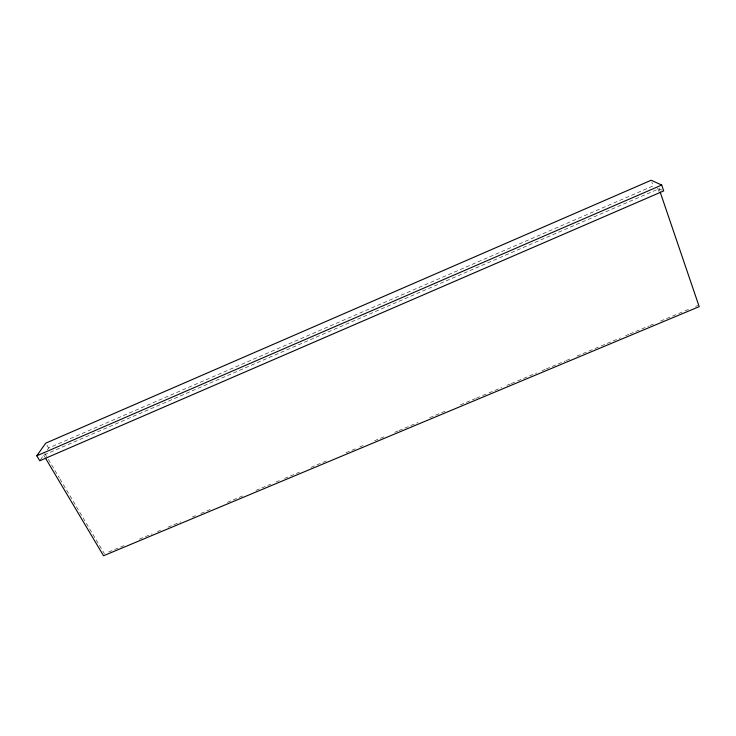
<?xml version="1.0" encoding="UTF-8"?>
<svg xmlns="http://www.w3.org/2000/svg" width="736" height="736" viewBox="0 0 736 736"><rect width="100%" height="100%" fill="white"/><g stroke="black" fill="none" stroke-linecap="round" stroke-linejoin="round"><path stroke-width="0.55" stroke-dasharray="3.68 2.76" d="M40.425 459.834L43.682 455.133L659.033 188.72L663.706 190.928M47.343 449.843L48.604 448.022L653.145 185.932L651.848 182.142M108.661 552.009L125.617 544.916M139.389 539.148L152.104 533.83M157.394 531.613L160.577 530.288M167.992 527.178L180.706 521.861M192.363 516.985L195.537 515.66M200.836 513.443L210.367 509.45M227.323 502.357L244.269 495.264M255.926 490.388L270.756 484.187M276.055 481.97L279.238 480.636M284.528 478.418L299.368 472.218M311.015 467.342L327.971 460.248M345.975 452.714L355.516 448.721M359.757 446.945L362.931 445.62M374.587 440.744L384.118 436.752M394.717 432.317L397.891 430.992M398.949 430.542L418.02 422.565M429.677 417.689L446.623 410.596M460.396 404.837L475.235 398.627M476.293 398.185L481.592 395.968M482.65 395.526L487.95 393.309M489.008 392.868L501.722 387.55M507.012 385.333L510.195 383.999M511.253 383.557L516.552 381.34M517.61 380.898L536.682 372.922M541.981 370.705L545.155 369.371M546.213 368.929L565.285 360.953M566.343 360.502L571.642 358.285M576.941 356.077L593.888 348.984M594.946 348.533L600.245 346.325M601.303 345.874L620.374 337.898M625.674 335.68L628.857 334.356M629.915 333.905L648.986 325.928M650.044 325.487L655.334 323.27M660.634 321.052L677.589 313.959M678.647 313.518L683.946 311.3M685.004 310.859L690.304 308.642M695.594 306.424L697.719 305.541M44.832 453.477L47.748 458.39M48.337 459.374L59.432 478.06M60.021 479.044L104.429 553.776M43.682 455.133L44.859 457.111M46.874 445.114L48.604 448.022M657.653 188.066L658.766 191.332M659.033 188.72L659.769 190.882"/><path stroke-width="1.1" d="M36.8 455.796L45.724 443.164L651.194 180.237L661.719 185.058L663.706 190.928L39.781 460.773L36.8 455.796L661.719 185.058M45.448 458.096L103.546 555.763L699.2 306.645L660.137 191.967"/></g></svg>
